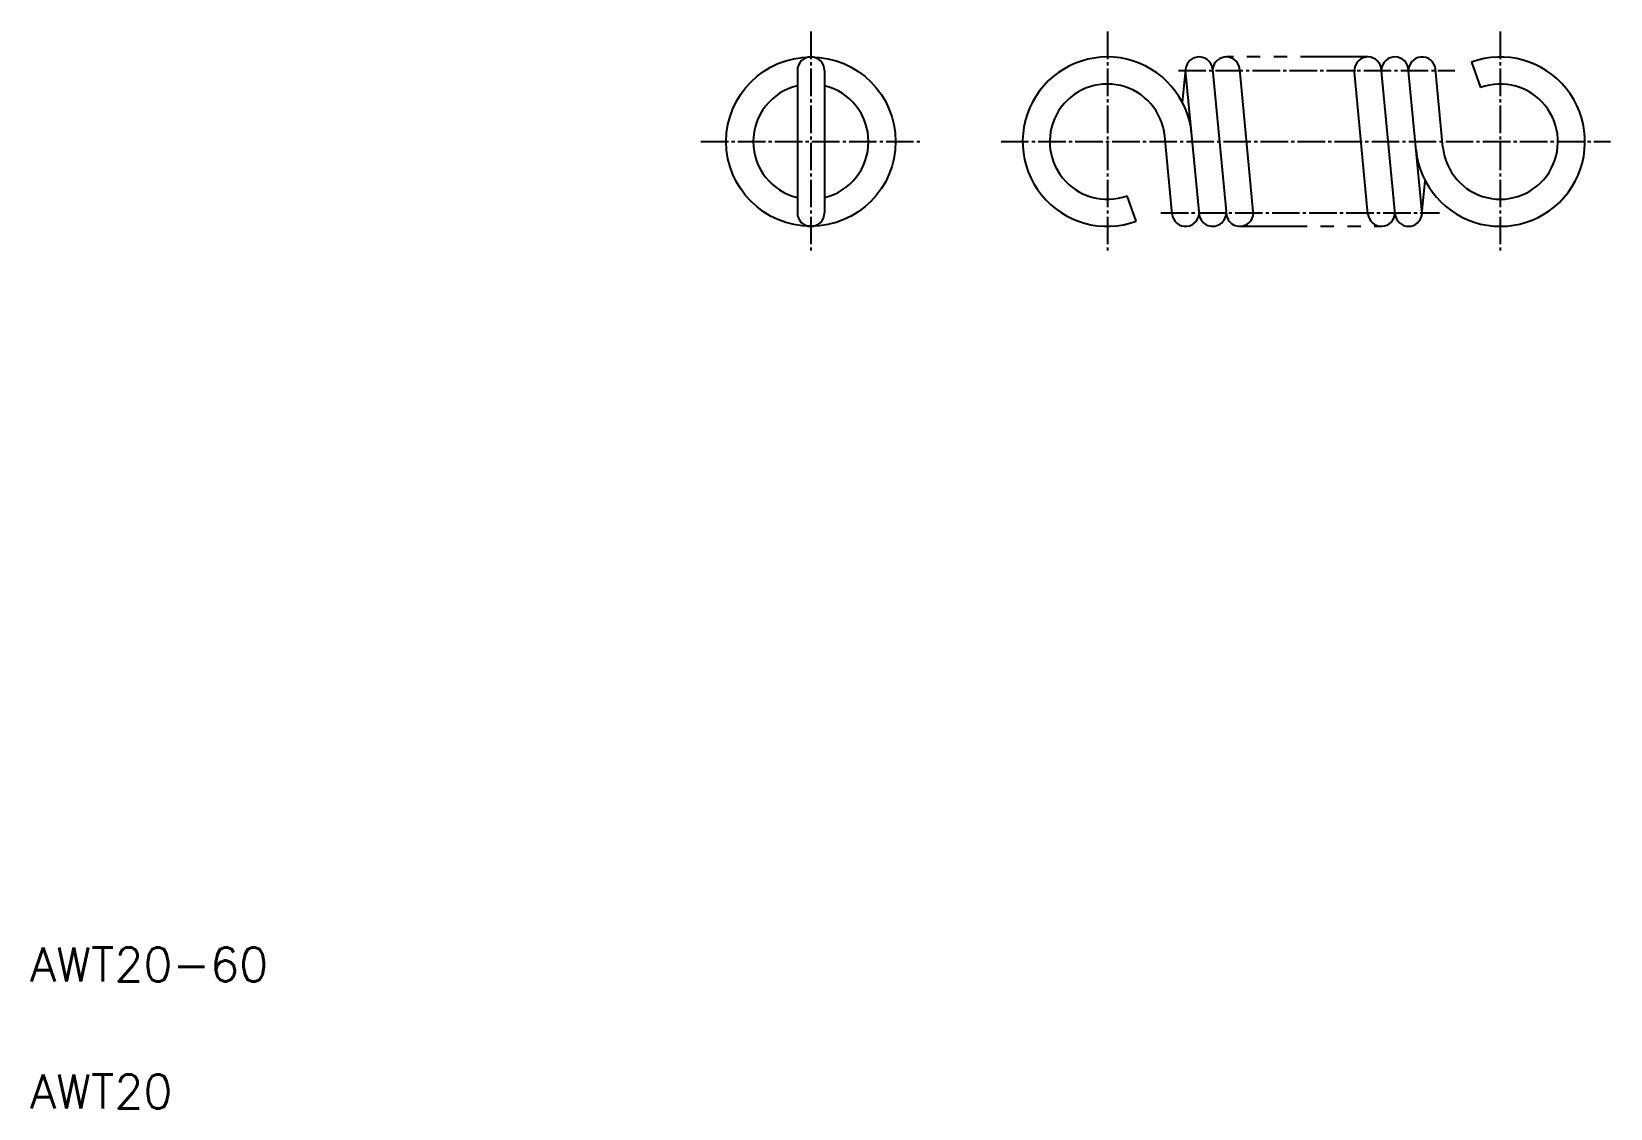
# Model space of a CAD drawing. Extents: x 10 to 197, y 10 to 137.
import ezdxf

# ---------------------------------------------------------------- set-up
doc = ezdxf.new("R2010")
doc.units = 0
doc.header["$LTSCALE"] = 0.25
doc.linetypes.add('CENTER', pattern=[17.5, 13, -1.5, 1.5, -1.5])
doc.linetypes.add('PHANTOM', pattern=[63.5, 31.75, -6.35, 6.35, -6.35, 6.35, -6.35])
doc.layers.get('0').update_dxf_attribs({"linetype": 'CONTINUOUS'})
doc.layers.add('CENTER', color=1, linetype='CENTER')
doc.styles.get("Standard").update_dxf_attribs({"font": 'txt', "bigfont": 'BIGFONT'})

msp = doc.modelspace()

# ---------------------------------------------------------------- linework, layer by layer
for p, q in [((100.59, 132.58), (100.59, 115.78)), ((103.79, 132.58), (103.79, 115.78)), ((146.06, 128.8), (146.44, 132.73)), ((148.02, 115.93), (146.43, 132.64)), ((149.62, 132.73), (151.22, 115.93)), ((154.42, 115.93), (152.82, 132.73)), ((167.96, 115.63), (166.36, 132.43)), ((171.16, 115.63), (169.51, 132.94)), ((174.35, 115.72), (172.71, 132.94)), ((176.82, 123.54), (175.94, 132.73)), ((180.17, 133.58), (181.26, 130.57)), ((144.84, 115.63), (143.96, 124.83)), ((174.34, 115.63), (174.72, 119.56)), ((140.61, 114.78), (139.52, 117.79)), ((140.06, 116.29), (140.06, 116.29)), ((140.34, 115.54), (140.34, 115.54))]:
    msp.add_line(p, q)
at = {"color": 3, "linetype": 'PHANTOM'}
for p, q in [((167.95, 134.18), (151.23, 134.18)), ((152.83, 114.18), (169.55, 114.18))]:
    msp.add_line(p, q, dxfattribs=at)
msp.add_circle((102.19, 124.18), 10)
for centre, radius, start, end in [((102.19, 132.58), 1.6, 0, 180), ((137.19, 124.18), 10, 5.4403, 290), ((148.03, 132.58), 1.6, 0, 174.5597), ((151.23, 132.58), 1.6, 0, 174.5597), ((167.95, 132.58), 1.6, 13.137, 185.4403), ((171.15, 132.58), 1.6, 13.137, 185.4403), ((174.35, 132.58), 1.6, 5.4403, 185.4403), ((183.59, 124.18), 10, 185.4403, 110), ((102.19, 124.18), 6.8, 103.609, 256.391), ((102.19, 124.18), 6.8, 283.609, 76.391), ((137.19, 124.18), 6.8, 5.4403, 290), ((183.59, 124.18), 6.8, 185.4403, 110), ((102.19, 115.78), 1.6, 180, 0), ((146.43, 115.78), 1.6, 185.4403, 5.4403), ((149.63, 115.78), 1.6, 180, 5.4403), ((152.83, 115.78), 1.6, 180, 5.4403), ((169.55, 115.78), 1.6, 185.4403, 357.7437), ((172.75, 115.78), 1.6, 185.4403, 354.5596)]:
    msp.add_arc(centre, radius, start, end)
at = {"layer": 'CENTER', "color": 1, "linetype": 'CENTER'}
for p, q in [((102.19, 137.18), (102.19, 111.18)), ((137.19, 137.18), (137.19, 111.18)), ((183.59, 137.18), (183.59, 111.18)), ((145.58, 132.58), (178.21, 132.58)), ((89.19, 124.18), (115.19, 124.18)), ((124.65, 124.18), (196.59, 124.18)), ((143.52, 115.78), (176.39, 115.78))]:
    msp.add_line(p, q, dxfattribs=at)

# ---------------------------------------------------------------- texts
for s, p in [('AWT20-60', (10, 25)), ('AWT20', (10, 10))]:
    msp.add_text(s, height=4).set_placement(p)

doc.saveas('drawing.dxf')
